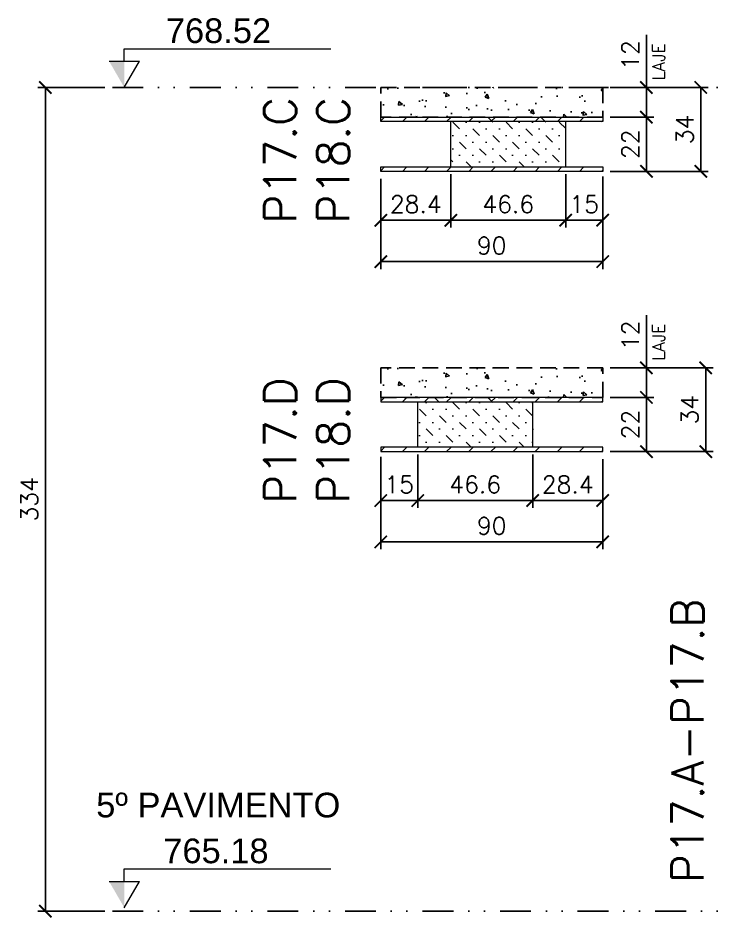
# Model space of a CAD drawing. Extents: x -23436 to 4767, y -4131 to 9755.
# Drawn here: x -15661.4 to -15374.7, y -1285.3 to -920.3 of the extents above; entities that cross this region are included whole.
import ezdxf
from ezdxf.enums import TextEntityAlignment as Align

# ---------------------------------------------------------------- set-up
doc = ezdxf.new("R2010")
doc.units = 0
doc.header["$PDMODE"] = 2
doc.header["$PDSIZE"] = 10
doc.linetypes.add('DIVIDE2', pattern=[0.625, 0.25, -0.125, 0, -0.125, 0, -0.125])
doc.linetypes.add('HIDDEN', pattern=[9.525, 6.35, -3.175])
doc.layers.get('0').update_dxf_attribs({"lineweight": 13})
doc.layers.get('Defpoints').update_dxf_attribs({"lineweight": 13})
for name, color, linetype in [('Concreto', 250, 'HIDDEN'), ('Cota', 4, 'Continuous'), ('Nível', 160, 'Continuous'), ('Texto Nível', 251, 'Continuous')]:
    doc.layers.add(name, color=color, linetype=linetype)
for name, color, linetype, lineweight in [('HACHURACONCRETO', 7, 'Continuous', 13), ('Sarr 2.2x7', 40, 'Continuous', 9), ('Texto Seção', 7, 'Continuous', 15)]:
    doc.layers.add(name, color=color, linetype=linetype, lineweight=lineweight)
doc.styles.add('ARIAL', font='arial.ttf', dxfattribs={"oblique": 15, "height": 25})
doc.styles.add('REGUA-120', font='ROMANS.shx', dxfattribs={"height": 15})
doc.styles.add('ROMANS', font='romans.shx')
doc.dimstyles.new('PAINEL', dxfattribs={"dimtxt": 7, "dimasz": 5, "dimexe": 3, "dimexo": 3, "dimgap": 3, "dimtad": 1, "dimdec": 1, "dimzin": 12, "dimdsep": 46, "dimtxsty": 'ROMANS', "dimblk": 'ARCHTICK', "dimcen": 0, "dimclrd": 4, "dimclre": 4, "dimclrt": 1, "dimadec": 1, "dimazin": 3, "dimtfac": 1, "dimtdec": 1, "dimtmove": 0, "dimatfit": 3, "dimldrblk": 'OBLIQUE', "dimfxl": 0, "dimtolj": 1, "dimtzin": 12, "dimarcsym": 0})

# ---------------------------------------------------------------- blocks, each defined once
blk = doc.blocks.new('_ArchTick')
at = {"color": 0, "linetype": 'ByBlock', "const_width": 0.15}
blk.add_lwpolyline([(-0.5, -0.5), (0.5, 0.5)], dxfattribs=at)
blk = doc.blocks.new('*D853')
at = {"layer": 'Cota', "color": 4, "lineweight": -2, "transparency": 16777216}
for p, q in [((-15626.14, -948.49), (-15653.32, -948.49)), ((-15650.32, -948.49), (-15650.32, -1282.49)), ((-15626.14, -1282.49), (-15653.32, -1282.49))]:
    blk.add_line(p, q, dxfattribs=at)
at = {"layer": 'Defpoints', "color": 0, "transparency": 16777216}
for p in [(-15623.14, -948.49), (-15650.32, -1282.49), (-15623.14, -1282.49)]:
    blk.add_point(p, dxfattribs=at)
at = {"layer": 'Cota', "color": 4, "lineweight": -2, "transparency": 16777216, "xscale": 5, "yscale": 5, "zscale": 5}
for p, rotation in [((-15650.32, -948.49), 90), ((-15650.32, -1282.49), 270)]:
    blk.add_blockref('_ArchTick', p, dxfattribs=dict(at, rotation=rotation))
at = {"layer": 'Cota', "color": 1, "transparency": 16777216, "insert": (-15656.82, -1115.49), "char_height": 7, "attachment_point": 5, "rotation": 90, "style": 'ROMANS'}
blk.add_mtext('\\A1;334', dxfattribs=at)
blk = doc.blocks.new('_OBLIQUE')
at = {"color": 0, "linetype": 'ByBlock', "lineweight": -2}
for p, q in [((0, 0), (-1, 0)), ((-0.5, -0.5), (0.5, 0.5))]:
    blk.add_line(p, q, dxfattribs=at)
blk = doc.blocks.new('*D872')
at = {"layer": 'Cota', "color": 4, "lineweight": -2, "transparency": 16777216}
for p, q in [((-15406.56, -1062.15), (-15406.56, -1040.81)), ((-15421.28, -1062.15), (-15403.56, -1062.15)), ((-15406.56, -1074.15), (-15406.56, -1062.15)), ((-15421.28, -1074.15), (-15403.56, -1074.15))]:
    blk.add_line(p, q, dxfattribs=at)
at = {"layer": 'Defpoints', "color": 0, "transparency": 16777216}
for p in [(-15424.28, -1062.15), (-15406.56, -1062.15), (-15424.28, -1074.15)]:
    blk.add_point(p, dxfattribs=at)
at = {"layer": 'Cota', "color": 4, "lineweight": -2, "transparency": 16777216, "xscale": 5, "yscale": 5, "zscale": 5}
for p, rotation in [((-15406.56, -1062.15), 90), ((-15406.56, -1074.15), 270)]:
    blk.add_blockref('_ArchTick', p, dxfattribs=dict(at, rotation=rotation))
at = {"layer": 'Cota', "color": 1, "transparency": 16777216, "insert": (-15413.06, -1048.98), "char_height": 7, "attachment_point": 5, "rotation": 90, "style": 'ROMANS'}
blk.add_mtext('\\A1;12', dxfattribs=at)
blk = doc.blocks.new('*D873')
at = {"layer": 'Cota', "color": 4, "lineweight": -2, "transparency": 16777216}
for p, q in [((-15421.28, -1074.15), (-15403.56, -1074.15)), ((-15406.56, -1096.15), (-15406.56, -1074.15)), ((-15421.28, -1096.15), (-15403.56, -1096.15))]:
    blk.add_line(p, q, dxfattribs=at)
at = {"layer": 'Defpoints', "color": 0, "transparency": 16777216}
for p in [(-15424.28, -1074.15), (-15406.56, -1074.15), (-15424.28, -1096.15)]:
    blk.add_point(p, dxfattribs=at)
at = {"layer": 'Cota', "color": 4, "lineweight": -2, "transparency": 16777216, "xscale": 5, "yscale": 5, "zscale": 5}
for p, rotation in [((-15406.56, -1074.15), 90), ((-15406.56, -1096.15), 270)]:
    blk.add_blockref('_ArchTick', p, dxfattribs=dict(at, rotation=rotation))
at = {"layer": 'Cota', "color": 1, "transparency": 16777216, "insert": (-15413.06, -1085.15), "char_height": 7, "attachment_point": 5, "rotation": 90, "style": 'ROMANS'}
blk.add_mtext('\\A1;22', dxfattribs=at)
blk = doc.blocks.new('*D874')
at = {"layer": 'Cota', "color": 4, "lineweight": -2, "transparency": 16777216}
for p, q in [((-15406.56, -948.49), (-15406.56, -927.15)), ((-15421.28, -948.49), (-15403.56, -948.49)), ((-15406.56, -960.49), (-15406.56, -948.49)), ((-15421.28, -960.49), (-15403.56, -960.49))]:
    blk.add_line(p, q, dxfattribs=at)
at = {"layer": 'Defpoints', "color": 0, "transparency": 16777216}
for p in [(-15424.28, -948.49), (-15406.56, -948.49), (-15424.28, -960.49)]:
    blk.add_point(p, dxfattribs=at)
at = {"layer": 'Cota', "color": 4, "lineweight": -2, "transparency": 16777216, "xscale": 5, "yscale": 5, "zscale": 5}
for p, rotation in [((-15406.56, -948.49), 90), ((-15406.56, -960.49), 270)]:
    blk.add_blockref('_ArchTick', p, dxfattribs=dict(at, rotation=rotation))
at = {"layer": 'Cota', "color": 1, "transparency": 16777216, "insert": (-15413.06, -935.32), "char_height": 7, "attachment_point": 5, "rotation": 90, "style": 'ROMANS'}
blk.add_mtext('\\A1;12', dxfattribs=at)
blk = doc.blocks.new('*D875')
at = {"layer": 'Cota', "color": 4, "lineweight": -2, "transparency": 16777216}
for p, q in [((-15421.28, -960.49), (-15403.56, -960.49)), ((-15406.56, -982.49), (-15406.56, -960.49)), ((-15421.28, -982.49), (-15403.56, -982.49))]:
    blk.add_line(p, q, dxfattribs=at)
at = {"layer": 'Defpoints', "color": 0, "transparency": 16777216}
for p in [(-15424.28, -960.49), (-15406.56, -960.49), (-15424.28, -982.49)]:
    blk.add_point(p, dxfattribs=at)
at = {"layer": 'Cota', "color": 4, "lineweight": -2, "transparency": 16777216, "xscale": 5, "yscale": 5, "zscale": 5}
for p, rotation in [((-15406.56, -960.49), 90), ((-15406.56, -982.49), 270)]:
    blk.add_blockref('_ArchTick', p, dxfattribs=dict(at, rotation=rotation))
at = {"layer": 'Cota', "color": 1, "transparency": 16777216, "insert": (-15413.06, -971.49), "char_height": 7, "attachment_point": 5, "rotation": 90, "style": 'ROMANS'}
blk.add_mtext('\\A1;22', dxfattribs=at)
blk = doc.blocks.new('*D876')
at = {"layer": 'Cota', "color": 4, "lineweight": -2, "transparency": 16777216}
for p, q in [((-15485.88, -983.69), (-15485.88, -1005.32)), ((-15439.28, -983.69), (-15439.28, -1005.32)), ((-15485.88, -1002.32), (-15439.28, -1002.32))]:
    blk.add_line(p, q, dxfattribs=at)
at = {"layer": 'Defpoints', "color": 0, "transparency": 16777216}
for p in [(-15485.88, -980.69), (-15439.28, -980.69), (-15439.28, -1002.32)]:
    blk.add_point(p, dxfattribs=at)
at = {"layer": 'Cota', "color": 4, "lineweight": -2, "transparency": 16777216, "xscale": 5, "yscale": 5, "zscale": 5, "rotation": 180}
blk.add_blockref('_ArchTick', (-15485.88, -1002.32), dxfattribs=at)
at = {"layer": 'Cota', "color": 4, "lineweight": -2, "transparency": 16777216, "xscale": 5, "yscale": 5, "zscale": 5}
blk.add_blockref('_ArchTick', (-15439.28, -1002.32), dxfattribs=at)
at = {"layer": 'Cota', "color": 1, "transparency": 16777216, "insert": (-15462.58, -995.82), "char_height": 7, "attachment_point": 5, "style": 'ROMANS'}
blk.add_mtext('\\A1;46.6', dxfattribs=at)
blk = doc.blocks.new('*D877')
at = {"layer": 'Cota', "color": 4, "lineweight": -2, "transparency": 16777216}
for p, q in [((-15439.28, -983.69), (-15439.28, -1005.32)), ((-15424.28, -984.59), (-15424.28, -1005.32)), ((-15439.28, -1002.32), (-15424.28, -1002.32))]:
    blk.add_line(p, q, dxfattribs=at)
at = {"layer": 'Defpoints', "color": 0, "transparency": 16777216}
for p in [(-15439.28, -980.69), (-15424.28, -981.59), (-15424.28, -1002.32)]:
    blk.add_point(p, dxfattribs=at)
at = {"layer": 'Cota', "color": 4, "lineweight": -2, "transparency": 16777216, "xscale": 5, "yscale": 5, "zscale": 5, "rotation": 180}
blk.add_blockref('_ArchTick', (-15439.28, -1002.32), dxfattribs=at)
at = {"layer": 'Cota', "color": 4, "lineweight": -2, "transparency": 16777216, "xscale": 5, "yscale": 5, "zscale": 5}
blk.add_blockref('_ArchTick', (-15424.28, -1002.32), dxfattribs=at)
at = {"layer": 'Cota', "color": 1, "transparency": 16777216, "insert": (-15431.78, -995.82), "char_height": 7, "attachment_point": 5, "style": 'ROMANS'}
blk.add_mtext('\\A1;15', dxfattribs=at)
blk = doc.blocks.new('*D878')
at = {"layer": 'Cota', "color": 4, "lineweight": -2, "transparency": 16777216}
for p, q in [((-15514.28, -985.49), (-15514.28, -1005.32)), ((-15485.88, -985.49), (-15485.88, -1005.32)), ((-15514.28, -1002.32), (-15485.88, -1002.32))]:
    blk.add_line(p, q, dxfattribs=at)
at = {"layer": 'Defpoints', "color": 0, "transparency": 16777216}
for p in [(-15514.28, -982.49), (-15485.88, -982.49), (-15485.88, -1002.32)]:
    blk.add_point(p, dxfattribs=at)
at = {"layer": 'Cota', "color": 4, "lineweight": -2, "transparency": 16777216, "xscale": 5, "yscale": 5, "zscale": 5, "rotation": 180}
blk.add_blockref('_ArchTick', (-15514.28, -1002.32), dxfattribs=at)
at = {"layer": 'Cota', "color": 4, "lineweight": -2, "transparency": 16777216, "xscale": 5, "yscale": 5, "zscale": 5}
blk.add_blockref('_ArchTick', (-15485.88, -1002.32), dxfattribs=at)
at = {"layer": 'Cota', "color": 1, "transparency": 16777216, "insert": (-15500.08, -995.82), "char_height": 7, "attachment_point": 5, "style": 'ROMANS'}
blk.add_mtext('\\A1;28.4', dxfattribs=at)
blk = doc.blocks.new('*D879')
at = {"layer": 'Cota', "color": 4, "lineweight": -2, "transparency": 16777216}
for p, q in [((-15514.28, -985.49), (-15514.28, -1022.09)), ((-15424.28, -985.49), (-15424.28, -1022.09)), ((-15514.28, -1019.09), (-15424.28, -1019.09))]:
    blk.add_line(p, q, dxfattribs=at)
at = {"layer": 'Defpoints', "color": 0, "transparency": 16777216}
for p in [(-15514.28, -982.49), (-15424.28, -982.49), (-15424.28, -1019.09)]:
    blk.add_point(p, dxfattribs=at)
at = {"layer": 'Cota', "color": 4, "lineweight": -2, "transparency": 16777216, "xscale": 5, "yscale": 5, "zscale": 5, "rotation": 180}
blk.add_blockref('_ArchTick', (-15514.28, -1019.09), dxfattribs=at)
at = {"layer": 'Cota', "color": 4, "lineweight": -2, "transparency": 16777216, "xscale": 5, "yscale": 5, "zscale": 5}
blk.add_blockref('_ArchTick', (-15424.28, -1019.09), dxfattribs=at)
at = {"layer": 'Cota', "color": 1, "transparency": 16777216, "insert": (-15469.28, -1012.59), "char_height": 7, "attachment_point": 5, "style": 'ROMANS'}
blk.add_mtext('\\A1;90', dxfattribs=at)
blk = doc.blocks.new('*D880')
at = {"layer": 'Cota', "color": 4, "lineweight": -2, "transparency": 16777216}
for p, q in [((-15499.28, -1097.35), (-15499.28, -1118.98)), ((-15452.68, -1097.35), (-15452.68, -1118.98)), ((-15452.68, -1115.98), (-15499.28, -1115.98))]:
    blk.add_line(p, q, dxfattribs=at)
at = {"layer": 'Defpoints', "color": 0, "transparency": 16777216}
for p in [(-15499.28, -1094.35), (-15452.68, -1094.35), (-15499.28, -1115.98)]:
    blk.add_point(p, dxfattribs=at)
at = {"layer": 'Cota', "color": 4, "lineweight": -2, "transparency": 16777216, "xscale": 5, "yscale": 5, "zscale": 5, "rotation": 180}
blk.add_blockref('_ArchTick', (-15499.28, -1115.98), dxfattribs=at)
at = {"layer": 'Cota', "color": 4, "lineweight": -2, "transparency": 16777216, "xscale": 5, "yscale": 5, "zscale": 5}
blk.add_blockref('_ArchTick', (-15452.68, -1115.98), dxfattribs=at)
at = {"layer": 'Cota', "color": 1, "transparency": 16777216, "insert": (-15475.98, -1109.48), "char_height": 7, "attachment_point": 5, "style": 'ROMANS'}
blk.add_mtext('\\A1;46.6', dxfattribs=at)
blk = doc.blocks.new('*D881')
at = {"layer": 'Cota', "color": 4, "lineweight": -2, "transparency": 16777216}
for p, q in [((-15514.28, -1098.25), (-15514.28, -1118.98)), ((-15499.28, -1097.35), (-15499.28, -1118.98)), ((-15499.28, -1115.98), (-15514.28, -1115.98))]:
    blk.add_line(p, q, dxfattribs=at)
at = {"layer": 'Defpoints', "color": 0, "transparency": 16777216}
for p in [(-15499.28, -1094.35), (-15514.28, -1095.25), (-15514.28, -1115.98)]:
    blk.add_point(p, dxfattribs=at)
at = {"layer": 'Cota', "color": 4, "lineweight": -2, "transparency": 16777216, "xscale": 5, "yscale": 5, "zscale": 5, "rotation": 180}
blk.add_blockref('_ArchTick', (-15514.28, -1115.98), dxfattribs=at)
at = {"layer": 'Cota', "color": 4, "lineweight": -2, "transparency": 16777216, "xscale": 5, "yscale": 5, "zscale": 5}
blk.add_blockref('_ArchTick', (-15499.28, -1115.98), dxfattribs=at)
at = {"layer": 'Cota', "color": 1, "transparency": 16777216, "insert": (-15506.78, -1109.48), "char_height": 7, "attachment_point": 5, "style": 'ROMANS'}
blk.add_mtext('\\A1;15', dxfattribs=at)
blk = doc.blocks.new('*D882')
at = {"layer": 'Cota', "color": 4, "lineweight": -2, "transparency": 16777216}
for p, q in [((-15452.68, -1099.15), (-15452.68, -1118.98)), ((-15424.28, -1099.15), (-15424.28, -1118.98)), ((-15424.28, -1115.98), (-15452.68, -1115.98))]:
    blk.add_line(p, q, dxfattribs=at)
at = {"layer": 'Defpoints', "color": 0, "transparency": 16777216}
for p in [(-15452.68, -1096.15), (-15424.28, -1096.15), (-15452.68, -1115.98)]:
    blk.add_point(p, dxfattribs=at)
at = {"layer": 'Cota', "color": 4, "lineweight": -2, "transparency": 16777216, "xscale": 5, "yscale": 5, "zscale": 5, "rotation": 180}
blk.add_blockref('_ArchTick', (-15452.68, -1115.98), dxfattribs=at)
at = {"layer": 'Cota', "color": 4, "lineweight": -2, "transparency": 16777216, "xscale": 5, "yscale": 5, "zscale": 5}
blk.add_blockref('_ArchTick', (-15424.28, -1115.98), dxfattribs=at)
at = {"layer": 'Cota', "color": 1, "transparency": 16777216, "insert": (-15438.48, -1109.48), "char_height": 7, "attachment_point": 5, "style": 'ROMANS'}
blk.add_mtext('\\A1;28.4', dxfattribs=at)
blk = doc.blocks.new('*D883')
at = {"layer": 'Cota', "color": 4, "lineweight": -2, "transparency": 16777216}
for p, q in [((-15514.28, -1099.15), (-15514.28, -1135.74)), ((-15424.28, -1099.15), (-15424.28, -1135.74)), ((-15424.28, -1132.74), (-15514.28, -1132.74))]:
    blk.add_line(p, q, dxfattribs=at)
at = {"layer": 'Defpoints', "color": 0, "transparency": 16777216}
for p in [(-15514.28, -1096.15), (-15424.28, -1096.15), (-15514.28, -1132.74)]:
    blk.add_point(p, dxfattribs=at)
at = {"layer": 'Cota', "color": 4, "lineweight": -2, "transparency": 16777216, "xscale": 5, "yscale": 5, "zscale": 5, "rotation": 180}
blk.add_blockref('_ArchTick', (-15514.28, -1132.74), dxfattribs=at)
at = {"layer": 'Cota', "color": 4, "lineweight": -2, "transparency": 16777216, "xscale": 5, "yscale": 5, "zscale": 5}
blk.add_blockref('_ArchTick', (-15424.28, -1132.74), dxfattribs=at)
at = {"layer": 'Cota', "color": 1, "transparency": 16777216, "insert": (-15469.28, -1126.24), "char_height": 7, "attachment_point": 5, "style": 'ROMANS'}
blk.add_mtext('\\A1;90', dxfattribs=at)
blk = doc.blocks.new('*D857')
at = {"layer": 'Cota', "color": 4, "lineweight": -2, "transparency": 16777216}
for p, q in [((-15421.28, -948.49), (-15381.49, -948.49)), ((-15384.49, -982.49), (-15384.49, -948.49)), ((-15421.28, -982.49), (-15381.49, -982.49))]:
    blk.add_line(p, q, dxfattribs=at)
at = {"layer": 'Defpoints', "color": 0, "transparency": 16777216}
for p in [(-15424.28, -948.49), (-15384.49, -948.49), (-15424.28, -982.49)]:
    blk.add_point(p, dxfattribs=at)
at = {"layer": 'Cota', "color": 4, "lineweight": -2, "transparency": 16777216, "xscale": 5, "yscale": 5, "zscale": 5}
for p, rotation in [((-15384.49, -948.49), 90), ((-15384.49, -982.49), 270)]:
    blk.add_blockref('_ArchTick', p, dxfattribs=dict(at, rotation=rotation))
at = {"layer": 'Cota', "color": 1, "transparency": 16777216, "insert": (-15390.99, -965.49), "char_height": 7, "attachment_point": 5, "rotation": 90, "style": 'ROMANS'}
blk.add_mtext('\\A1;34', dxfattribs=at)
blk = doc.blocks.new('*D859')
at = {"layer": 'Cota', "color": 4, "lineweight": -2, "transparency": 16777216}
for p, q in [((-15421.28, -1062.15), (-15379.51, -1062.15)), ((-15382.51, -1096.15), (-15382.51, -1062.15)), ((-15421.28, -1096.15), (-15379.51, -1096.15))]:
    blk.add_line(p, q, dxfattribs=at)
at = {"layer": 'Defpoints', "color": 0, "transparency": 16777216}
for p in [(-15424.28, -1062.15), (-15382.51, -1062.15), (-15424.28, -1096.15)]:
    blk.add_point(p, dxfattribs=at)
at = {"layer": 'Cota', "color": 4, "lineweight": -2, "transparency": 16777216, "xscale": 5, "yscale": 5, "zscale": 5}
for p, rotation in [((-15382.51, -1062.15), 90), ((-15382.51, -1096.15), 270)]:
    blk.add_blockref('_ArchTick', p, dxfattribs=dict(at, rotation=rotation))
at = {"layer": 'Cota', "color": 1, "transparency": 16777216, "insert": (-15389.01, -1079.15), "char_height": 7, "attachment_point": 5, "rotation": 90, "style": 'ROMANS'}
blk.add_mtext('\\A1;34', dxfattribs=at)

msp = doc.modelspace()

# ---------------------------------------------------------------- hatches: boundary and pattern name
at = {"layer": 'Concreto'}
h = msp.add_hatch(dxfattribs=at)
h.set_pattern_fill('AR-CONC', color=256, scale=0.1, angle=-90)
h.set_pattern_definition([(320, (4359.52, 93.548), (-1.593909, -18.218467), [1.905, -20.955]), (265, (4359.52, 93.548), (19.105685, 3.524342), [1.524, -16.764058]), (10.45144, (4359.387, 92.03), (17.511775, -14.694125), [1.619001, -17.809024]), (316.1842, (4364.6, 93.548), (-4.204233, -27.107904), [2.8575, -31.4325]), (6.63556, (4364.25, 91.29), (24.742612, -23.740413), [2.428502, -26.71356]), (261.18415, (4364.6, 93.548), (24.742612, -23.740413), [2.285997, -25.145973]), (291, (4363.33, 91.008), (-10.22652, -15.161439), [1.905, -20.955]), (236, (4363.33, 91.008), (18.418797, -6.180203), [1.524, -16.764]), (341.45144, (4362.478, 89.745), (8.192277, -21.341642), [1.619001, -17.808994]), (307.5, (4359.52, 93.548), (8.4555039, -0.3088603), [0, -16.5608, 0, -17.018, 0, -16.8275]), (277.5, (4359.52, 93.548), (10.0180575, -6.6819663), [0, -9.7028, 0, -16.1798, 0, -6.4135]), (237.5, (4359.52, 99.212), (-0.5728744, -13.5590595), [0, -6.35, 0, -19.812, 0, -26.289]), (227.5, (4359.52, 101.752), (2.542649, -14.812918), [0, -8.255, 0, -13.1572, 0, -18.669])])
h.paths.add_polyline_path([(-15424.283, -960.488), (-15514.283, -960.488), (-15514.283, -948.488), (-15424.283, -948.488)])
h = msp.add_hatch(dxfattribs=at)
h.set_pattern_fill('AR-CONC', color=256, scale=0.1, angle=-90)
h.set_pattern_definition([(320, (4359.52, -20.11), (-1.593909, -18.218467), [1.905, -20.955]), (265, (4359.52, -20.11), (19.105685, 3.524342), [1.524, -16.764058]), (10.45144, (4359.387, -21.628), (17.511775, -14.694125), [1.619001, -17.809024]), (316.1842, (4364.6, -20.11), (-4.204233, -27.107904), [2.8575, -31.4325]), (6.63556, (4364.25, -22.369), (24.742612, -23.740413), [2.428502, -26.71356]), (261.18415, (4364.6, -20.11), (24.742612, -23.740413), [2.285997, -25.145973]), (291, (4363.33, -22.65), (-10.22652, -15.161439), [1.905, -20.955]), (236, (4363.33, -22.65), (18.418797, -6.180203), [1.524, -16.764]), (341.45144, (4362.478, -23.913), (8.192277, -21.341642), [1.619001, -17.808994]), (307.5, (4359.52, -20.1096), (8.4555039, -0.3088603), [0, -16.5608, 0, -17.018, 0, -16.8275]), (277.5, (4359.52, -20.11), (10.0180575, -6.6819663), [0, -9.7028, 0, -16.1798, 0, -6.4135]), (237.5, (4359.52, -14.4454), (-0.5728744, -13.5590595), [0, -6.35, 0, -19.812, 0, -26.289]), (227.5, (4359.52, -11.905), (2.542649, -14.812918), [0, -8.255, 0, -13.1572, 0, -18.669])])
h.paths.add_polyline_path([(-15514.283, -1074.145), (-15424.283, -1074.145), (-15424.283, -1062.145), (-15514.283, -1062.145)])
at = {"layer": 'HACHURACONCRETO'}
h = msp.add_hatch(dxfattribs=at)
h.set_pattern_fill('ANSI31', color=256, scale=2)
h.set_pattern_definition([(45, (1194.095, 2698.003), (-4.490128, 4.490128), [])])
h.paths.add_polyline_path([(-15514.283, -960.488), (-15424.283, -960.488), (-15424.283, -962.288), (-15514.283, -962.288)])
h = msp.add_hatch(dxfattribs=at)
h.set_pattern_fill('MUDST', color=8, scale=0.6, angle=135)
h.set_pattern_definition([(135, (4359.52, 93.548), (-8.0822305, 2.6940768), [3.81, -3.81, 0, -3.81, 0, -3.81])])
h.paths.add_polyline_path([(-15485.883, -960.488), (-15439.283, -960.488), (-15439.283, -980.688), (-15485.883, -980.688)])
h = msp.add_hatch(dxfattribs=at)
h.set_pattern_fill('ANSI31', color=256, scale=2)
h.set_pattern_definition([(45, (1194.095, 2677.803), (-4.490128, 4.490128), [])])
h.paths.add_polyline_path([(-15514.283, -980.688), (-15424.283, -980.688), (-15424.283, -982.488), (-15514.283, -982.488)])
h = msp.add_hatch(dxfattribs=at)
h.set_pattern_fill('ANSI31', color=256, scale=2)
h.set_pattern_definition([(45, (1194.095, 2584.345), (-4.490128, 4.490128), [])])
h.paths.add_polyline_path([(-15424.283, -1074.145), (-15514.283, -1074.145), (-15514.283, -1075.945), (-15424.283, -1075.945)])
h = msp.add_hatch(dxfattribs=at)
h.set_pattern_fill('MUDST', color=8, scale=0.6, angle=135)
h.set_pattern_definition([(135, (4359.52, -20.1096), (-8.0822305, 2.6940768), [3.81, -3.81, 0, -3.81, 0, -3.81])])
h.paths.add_polyline_path([(-15452.683, -1074.145), (-15499.283, -1074.145), (-15499.283, -1094.345), (-15452.683, -1094.345)])
h = msp.add_hatch(dxfattribs=at)
h.set_pattern_fill('ANSI31', color=256, scale=2)
h.set_pattern_definition([(45, (1194.095, 2564.145), (-4.490128, 4.490128), [])])
h.paths.add_polyline_path([(-15424.283, -1094.345), (-15514.283, -1094.345), (-15514.283, -1096.145), (-15424.283, -1096.145)])
at = {"layer": 'Sarr 2.2x7'}
h = msp.add_hatch(color=0, dxfattribs=at)
h.dxf.hatch_style = 1
h.paths.add_polyline_path([(-15618.301, -937.804), (-15624.469, -937.804), (-15618.301, -948.488)])
h = msp.add_hatch(color=0, dxfattribs=at)
h.dxf.hatch_style = 1
h.paths.add_polyline_path([(-15618.301, -1270.39), (-15624.469, -1270.39), (-15618.301, -1281.074)])

# ---------------------------------------------------------------- linework, layer by layer
at = {"color": 0}
for p, q in [((-15624.469, -937.804), (-15612.132, -937.804)), ((-15618.301, -948.488), (-15612.132, -937.804)), ((-15624.469, -1270.39), (-15612.132, -1270.39)), ((-15618.301, -1281.074), (-15612.132, -1270.39))]:
    msp.add_line(p, q, dxfattribs=at)
for p, q in [((-15485.883, -980.688), (-15485.883, -962.288)), ((-15439.283, -980.688), (-15439.283, -962.288)), ((-15499.283, -1094.345), (-15499.283, -1075.945)), ((-15452.683, -1094.345), (-15452.683, -1075.945))]:
    msp.add_line(p, q)
for points in [[(-15618.301, -937.804), (-15618.301, -932.794), (-15534.563, -932.794)], [(-15618.301, -1270.39), (-15618.301, -1265.38), (-15534.563, -1265.38)]]:
    msp.add_lwpolyline(points, dxfattribs=at)
for points in [[(-15514.283, -960.488), (-15424.283, -960.488), (-15424.283, -962.288), (-15514.283, -962.288)], [(-15514.283, -980.688), (-15424.283, -980.688), (-15424.283, -982.488), (-15514.283, -982.488)], [(-15424.283, -1074.145), (-15514.283, -1074.145), (-15514.283, -1075.945), (-15424.283, -1075.945)], [(-15424.283, -1094.345), (-15514.283, -1094.345), (-15514.283, -1096.145), (-15424.283, -1096.145)]]:
    msp.add_lwpolyline(points, close=True)
at = {"layer": 'Concreto'}
for points in [[(-15424.283, -960.488), (-15514.283, -960.488), (-15514.283, -948.488), (-15424.283, -948.488)], [(-15514.283, -1074.145), (-15424.283, -1074.145), (-15424.283, -1062.145), (-15514.283, -1062.145)]]:
    msp.add_lwpolyline(points, close=True, dxfattribs=at)
at = {"layer": 'Nível', "linetype": 'DIVIDE2', "ltscale": 50}
for p, q in [((-15623.136, -948.488), (-14716.771, -948.488)), ((-15623.136, -1282.488), (-14716.771, -1282.488))]:
    msp.add_line(p, q, dxfattribs=at)

# ---------------------------------------------------------------- texts
at = {"layer": 'Texto Nível', "style": 'ARIAL'}
for s, p in [('768.52', (-15558.738, -930.457)), ('5º PAVIMENTO', (-15530.676, -1244.451)), ('765.18', (-15559.777, -1263.043))]:
    msp.add_text(s, height=10, dxfattribs=at).set_placement(p, align=Align.RIGHT)
at = {"layer": 'Texto Seção', "linetype": 'Continuous', "style": 'ROMANS'}
for p in [(-15399.059, -945.576), (-15399.059, -1059.234)]:
    msp.add_text('LAJE', height=5, rotation=90, dxfattribs=at).set_placement(p)
at = {"layer": 'Texto Seção', "char_height": 13, "width": 285.32988, "attachment_point": 7, "rotation": 90, "style": 'REGUA-120'}
for s, insert in [('P17.C', (-15548.618, -1003.642)), ('P18.C', (-15527.045, -1003.642)), ('P17.D', (-15548.618, -1117.3)), ('P18.D', (-15527.045, -1117.3)), ('P17.A-P17.B', (-15383.409, -1271.092))]:
    msp.add_mtext(s, dxfattribs=dict(at, insert=insert))

# ---------------------------------------------------------------- dimensions: what is measured, and where the dimension line sits
at = {"layer": 'Cota'}
for base, p1, p2, angle, picture, middle in [((-15406.563, -948.488), (-15424.283, -960.488), (-15424.283, -948.488), 90, '*D874', (-15413.063, -935.321)), ((-15650.316, -1282.488), (-15623.136, -948.488), (-15623.136, -1282.488), 90, '*D853', (-15656.816, -1115.488)), ((-15384.493, -948.488), (-15424.283, -982.488), (-15424.283, -948.488), 90, '*D857', (-15390.993, -965.488)), ((-15406.563, -960.488), (-15424.283, -982.488), (-15424.283, -960.488), 90, '*D875', (-15413.063, -971.488)), ((-15406.563, -1062.145), (-15424.283, -1074.145), (-15424.283, -1062.145), 90, '*D872', (-15413.063, -1048.979)), ((-15382.506, -1062.145), (-15424.283, -1096.145), (-15424.283, -1062.145), 90, '*D859', (-15389.006, -1079.145)), ((-15406.563, -1074.145), (-15424.283, -1096.145), (-15424.283, -1074.145), 90, '*D873', (-15413.063, -1085.145)), ((-15499.283, -1115.981), (-15452.683, -1094.345), (-15499.283, -1094.345), 180, '*D880', (-15475.983, -1109.481)), ((-15514.283, -1132.743), (-15424.283, -1096.145), (-15514.283, -1096.145), 180, '*D883', (-15469.283, -1126.243)), ((-15452.683, -1115.981), (-15424.283, -1096.145), (-15452.683, -1096.145), 180, '*D882', (-15438.483, -1109.481))]:
    dim = msp.add_linear_dim(base=base, p1=p1, p2=p2, angle=angle, dimstyle='PAINEL', override={"dimarcsym": 2}, dxfattribs=at)
    dim.commit()
    dim.dimension.update_dxf_attribs({"geometry": picture, "text_midpoint": middle})
for base, p1, p2, picture, middle in [((-15439.283, -1002.323), (-15485.883, -980.688), (-15439.283, -980.688), '*D876', (-15462.583, -995.823)), ((-15485.883, -1002.323), (-15514.283, -982.488), (-15485.883, -982.488), '*D878', (-15500.083, -995.823)), ((-15424.283, -1019.085), (-15514.283, -982.488), (-15424.283, -982.488), '*D879', (-15469.283, -1012.585))]:
    dim = msp.add_linear_dim(base=base, p1=p1, p2=p2, dimstyle='PAINEL', override={"dimarcsym": 2}, dxfattribs=at)
    dim.commit()
    dim.dimension.update_dxf_attribs({"geometry": picture, "text_midpoint": middle})
dim = msp.add_linear_dim(base=(-15424.283, -1002.323), p1=(-15439.283, -980.688), p2=(-15424.283, -981.588), dimstyle='PAINEL', override={"dimarcsym": 2}, dxfattribs=at)
dim.commit()
dim.dimension.update_dxf_attribs({"geometry": '*D877', "text_midpoint": (-15431.783, -1002.323), "dimtype": 160})
dim = msp.add_linear_dim(base=(-15514.283, -1115.981), p1=(-15499.283, -1094.345), p2=(-15514.283, -1095.245), angle=180, dimstyle='PAINEL', override={"dimarcsym": 2}, dxfattribs=at)
dim.commit()
dim.dimension.update_dxf_attribs({"geometry": '*D881', "text_midpoint": (-15506.783, -1115.981), "dimtype": 160})

doc.saveas('drawing.dxf')
